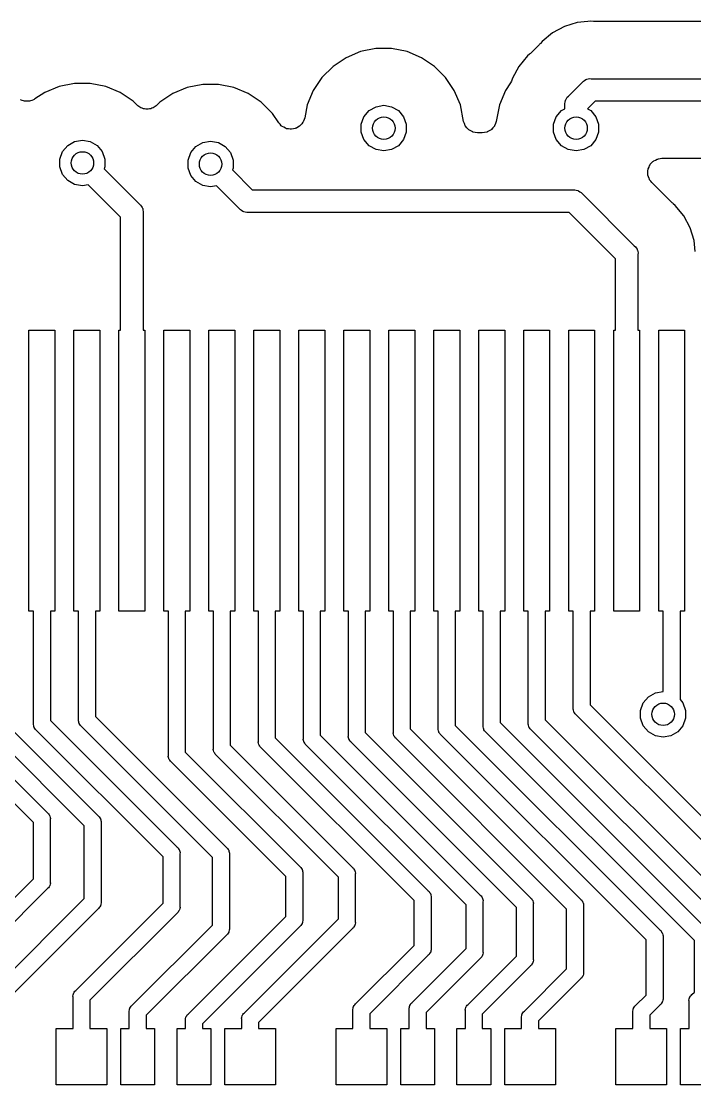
# Model space of a CAD drawing. Extents: x 552.7 to 632.3, y 410.9 to 459.8.
# Drawn here: x 600.8 to 606.79, y 428.09 to 437.55 of the extents above; entities that cross this region are included whole.
import ezdxf

# ---------------------------------------------------------------- set-up
doc = ezdxf.new("R2010")
doc.units = 0
doc.header["$MEASUREMENT"] = 0
doc.layers.add('BLACK', color=7, linetype='CONTINUOUS')

msp = doc.modelspace()

# ---------------------------------------------------------------- linework, layer by layer
at = {"layer": 'BLACK', "linetype": 'CONTINUOUS'}
for p, q in [((605.626, 437.504), (605.521, 437.448)), ((605.741, 437.539), (605.626, 437.504)), ((605.836, 437.549), (605.741, 437.539)), ((605.86, 437.551), (605.836, 437.549)), ((605.836, 437.549), (605.836, 437.549)), ((605.836, 437.549), (605.836, 437.549)), ((605.884, 437.549), (605.86, 437.551)), ((605.89, 437.549), (605.884, 437.549)), ((605.896, 437.548), (605.89, 437.549)), ((608.874, 437.548), (605.896, 437.548)), ((605.521, 437.448), (605.428, 437.372)), ((603.95, 437.308), (603.813, 437.281)), ((604.09, 437.308), (603.95, 437.308)), ((604.227, 437.281), (604.09, 437.308)), ((605.405, 437.344), (605.326, 437.265)), ((605.408, 437.35), (605.405, 437.344)), ((605.413, 437.354), (605.408, 437.35)), ((605.428, 437.372), (605.413, 437.354)), ((603.685, 437.227), (603.569, 437.15)), ((603.813, 437.281), (603.685, 437.227)), ((604.355, 437.227), (604.227, 437.281)), ((604.471, 437.15), (604.355, 437.227)), ((605.298, 437.242), (605.222, 437.149)), ((605.316, 437.257), (605.298, 437.242)), ((605.32, 437.262), (605.316, 437.257)), ((605.326, 437.265), (605.32, 437.262)), ((603.569, 437.15), (603.47, 437.051)), ((604.57, 437.051), (604.471, 437.15)), ((605.222, 437.149), (605.166, 437.044)), ((603.47, 437.051), (603.393, 436.935)), ((604.647, 436.935), (604.57, 437.051)), ((605.147, 437.002), (605.103, 436.935)), ((605.155, 437.019), (605.147, 437.002)), ((605.163, 437.036), (605.155, 437.019)), ((605.166, 437.044), (605.163, 437.036)), ((605.662, 436.884), (605.786, 437.008)), ((605.786, 437.008), (605.795, 437.018)), ((605.795, 437.018), (605.806, 437.024)), ((605.806, 437.024), (605.817, 437.032)), ((605.817, 437.032), (605.821, 437.033)), ((605.821, 437.033), (605.825, 437.035)), ((605.825, 437.035), (605.838, 437.038)), ((605.838, 437.038), (605.851, 437.041)), ((605.851, 437.041), (605.864, 437.04)), ((605.864, 437.04), (608.906, 437.04)), ((601.005, 436.917), (600.918, 436.86)), ((601.133, 436.971), (601.005, 436.917)), ((601.27, 436.998), (601.133, 436.971)), ((601.41, 436.998), (601.27, 436.998)), ((601.547, 436.971), (601.41, 436.998)), ((601.675, 436.917), (601.547, 436.971)), ((601.791, 436.84), (601.675, 436.917)), ((602.145, 436.907), (602.029, 436.83)), ((602.273, 436.961), (602.145, 436.907)), ((602.41, 436.988), (602.273, 436.961)), ((602.55, 436.988), (602.41, 436.988)), ((602.687, 436.961), (602.55, 436.988)), ((602.815, 436.907), (602.687, 436.961)), ((602.931, 436.83), (602.815, 436.907)), ((603.393, 436.935), (603.339, 436.807)), ((604.701, 436.807), (604.647, 436.935)), ((605.103, 436.935), (605.049, 436.807)), ((600.805, 436.847), (600.791, 436.851)), ((600.817, 436.842), (600.805, 436.847)), ((600.826, 436.841), (600.817, 436.842)), ((600.834, 436.839), (600.826, 436.841)), ((600.848, 436.84), (600.834, 436.839)), ((600.861, 436.839), (600.848, 436.84)), ((600.869, 436.841), (600.861, 436.839)), ((600.878, 436.842), (600.869, 436.841)), ((600.89, 436.847), (600.878, 436.842)), ((600.904, 436.851), (600.89, 436.847)), ((600.91, 436.856), (600.904, 436.851)), ((600.918, 436.86), (600.91, 436.856)), ((601.825, 436.806), (601.791, 436.84)), ((602.029, 436.83), (602.005, 436.806)), ((603.03, 436.731), (602.931, 436.83)), ((605.629, 436.819), (605.632, 436.832)), ((605.63, 436.806), (605.629, 436.819)), ((605.632, 436.832), (605.635, 436.845)), ((605.635, 436.845), (605.637, 436.849)), ((605.637, 436.849), (605.638, 436.853)), ((605.638, 436.853), (605.646, 436.864)), ((605.646, 436.864), (605.652, 436.875)), ((605.652, 436.875), (605.662, 436.884)), ((605.901, 436.84), (605.833, 436.772)), ((608.869, 436.84), (605.901, 436.84)), ((601.834, 436.8), (601.825, 436.806)), ((601.842, 436.792), (601.834, 436.8)), ((601.852, 436.787), (601.842, 436.792)), ((601.861, 436.781), (601.852, 436.787)), ((601.872, 436.778), (601.861, 436.781)), ((601.882, 436.773), (601.872, 436.778)), ((601.893, 436.772), (601.882, 436.773)), ((601.904, 436.769), (601.893, 436.772)), ((601.915, 436.77), (601.904, 436.769)), ((601.926, 436.769), (601.915, 436.77)), ((601.937, 436.772), (601.926, 436.769)), ((601.948, 436.773), (601.937, 436.772)), ((601.958, 436.778), (601.948, 436.773)), ((601.969, 436.781), (601.958, 436.778)), ((601.978, 436.787), (601.969, 436.781)), ((601.988, 436.792), (601.978, 436.787)), ((601.996, 436.8), (601.988, 436.792)), ((602.005, 436.806), (601.996, 436.8)), ((603.086, 436.647), (603.03, 436.731)), ((603.339, 436.807), (603.317, 436.693)), ((603.844, 436.702), (603.889, 436.756)), ((603.889, 436.756), (603.951, 436.791)), ((603.951, 436.791), (604.02, 436.803)), ((604.02, 436.803), (604.089, 436.791)), ((604.089, 436.791), (604.151, 436.756)), ((604.151, 436.756), (604.196, 436.702)), ((604.73, 436.66), (604.701, 436.807)), ((605.049, 436.807), (605.02, 436.66)), ((605.554, 436.702), (605.599, 436.756)), ((605.599, 436.756), (605.63, 436.773)), ((605.63, 436.773), (605.63, 436.806)), ((605.833, 436.772), (605.861, 436.756)), ((605.861, 436.756), (605.906, 436.702)), ((603.098, 436.635), (603.086, 436.647)), ((603.108, 436.622), (603.098, 436.635)), ((603.275, 436.623), (603.271, 436.618)), ((603.28, 436.626), (603.275, 436.623)), ((603.29, 436.639), (603.28, 436.626)), ((603.301, 436.652), (603.29, 436.639)), ((603.303, 436.657), (603.301, 436.652)), ((603.306, 436.661), (603.303, 436.657)), ((603.311, 436.677), (603.306, 436.661)), ((603.317, 436.693), (603.311, 436.677)), ((603.82, 436.635), (603.844, 436.702)), ((603.82, 436.565), (603.82, 436.635)), ((604.196, 436.702), (604.22, 436.635)), ((604.22, 436.635), (604.22, 436.565)), ((604.737, 436.641), (604.73, 436.66)), ((604.744, 436.621), (604.737, 436.641)), ((605.013, 436.641), (605.006, 436.621)), ((605.02, 436.66), (605.013, 436.641)), ((605.53, 436.635), (605.554, 436.702)), ((605.53, 436.565), (605.53, 436.635)), ((605.906, 436.702), (605.93, 436.635)), ((605.93, 436.635), (605.93, 436.565)), ((603.113, 436.619), (603.108, 436.622)), ((603.117, 436.615), (603.113, 436.619)), ((603.132, 436.608), (603.117, 436.615)), ((603.146, 436.599), (603.132, 436.608)), ((603.151, 436.598), (603.146, 436.599)), ((603.156, 436.595), (603.151, 436.598)), ((603.173, 436.594), (603.156, 436.595)), ((603.189, 436.59), (603.173, 436.594)), ((603.195, 436.591), (603.189, 436.59)), ((603.2, 436.591), (603.195, 436.591)), ((603.216, 436.595), (603.2, 436.591)), ((603.233, 436.597), (603.216, 436.595)), ((603.238, 436.6), (603.233, 436.597)), ((603.243, 436.601), (603.238, 436.6)), ((603.257, 436.61), (603.243, 436.601)), ((603.271, 436.618), (603.257, 436.61)), ((603.844, 436.498), (603.82, 436.565)), ((604.22, 436.565), (604.196, 436.498)), ((604.745, 436.62), (604.744, 436.621)), ((604.746, 436.619), (604.745, 436.62)), ((604.76, 436.604), (604.746, 436.619)), ((604.773, 436.588), (604.76, 436.604)), ((604.774, 436.587), (604.773, 436.588)), ((604.775, 436.586), (604.774, 436.587)), ((604.793, 436.576), (604.775, 436.586)), ((604.811, 436.566), (604.793, 436.576)), ((604.812, 436.565), (604.811, 436.566)), ((604.814, 436.565), (604.812, 436.565)), ((604.834, 436.562), (604.814, 436.565)), ((604.854, 436.558), (604.834, 436.562)), ((604.896, 436.558), (604.854, 436.558)), ((604.916, 436.562), (604.896, 436.558)), ((604.936, 436.565), (604.916, 436.562)), ((604.938, 436.565), (604.936, 436.565)), ((604.939, 436.566), (604.938, 436.565)), ((604.957, 436.576), (604.939, 436.566)), ((604.975, 436.586), (604.957, 436.576)), ((604.976, 436.587), (604.975, 436.586)), ((604.977, 436.588), (604.976, 436.587)), ((604.99, 436.604), (604.977, 436.588)), ((605.004, 436.619), (604.99, 436.604)), ((605.005, 436.62), (605.004, 436.619)), ((605.006, 436.621), (605.005, 436.62)), ((605.554, 436.498), (605.53, 436.565)), ((605.93, 436.565), (605.906, 436.498)), ((601.164, 436.392), (601.209, 436.446)), ((601.209, 436.446), (601.271, 436.481)), ((601.271, 436.481), (601.34, 436.493)), ((601.34, 436.493), (601.409, 436.481)), ((601.409, 436.481), (601.471, 436.446)), ((601.471, 436.446), (601.516, 436.392)), ((602.304, 436.382), (602.349, 436.436)), ((602.349, 436.436), (602.411, 436.471)), ((602.411, 436.471), (602.48, 436.483)), ((602.48, 436.483), (602.549, 436.471)), ((602.549, 436.471), (602.611, 436.436)), ((602.611, 436.436), (602.656, 436.382)), ((603.889, 436.444), (603.844, 436.498)), ((603.951, 436.409), (603.889, 436.444)), ((604.151, 436.444), (604.089, 436.409)), ((604.196, 436.498), (604.151, 436.444)), ((605.599, 436.444), (605.554, 436.498)), ((605.661, 436.409), (605.599, 436.444)), ((605.861, 436.444), (605.799, 436.409)), ((605.906, 436.498), (605.861, 436.444)), ((601.14, 436.325), (601.164, 436.392)), ((601.516, 436.392), (601.54, 436.325)), ((602.28, 436.315), (602.304, 436.382)), ((602.656, 436.382), (602.68, 436.315)), ((604.02, 436.397), (603.951, 436.409)), ((604.089, 436.409), (604.02, 436.397)), ((605.73, 436.397), (605.661, 436.409)), ((605.799, 436.409), (605.73, 436.397)), ((601.14, 436.255), (601.14, 436.325)), ((601.164, 436.188), (601.14, 436.255)), ((601.54, 436.255), (601.534, 436.238)), ((601.54, 436.325), (601.54, 436.255)), ((602.28, 436.245), (602.28, 436.315)), ((602.304, 436.178), (602.28, 436.245)), ((602.68, 436.245), (602.674, 436.228)), ((602.68, 436.315), (602.68, 436.245)), ((606.372, 436.238), (606.379, 436.253)), ((606.379, 436.253), (606.384, 436.268)), ((606.384, 436.268), (606.388, 436.273)), ((606.388, 436.273), (606.39, 436.278)), ((606.39, 436.278), (606.402, 436.29)), ((606.402, 436.29), (606.413, 436.302)), ((606.413, 436.302), (606.418, 436.305)), ((606.418, 436.305), (606.422, 436.309)), ((606.422, 436.309), (606.437, 436.316)), ((606.437, 436.316), (606.451, 436.324)), ((606.451, 436.324), (606.457, 436.325)), ((606.457, 436.325), (606.462, 436.328)), ((606.462, 436.328), (606.478, 436.329)), ((606.478, 436.329), (606.494, 436.332)), ((606.494, 436.332), (607.805, 436.332)), ((601.209, 436.134), (601.164, 436.188)), ((601.534, 436.238), (601.848, 435.924)), ((602.349, 436.124), (602.304, 436.178)), ((602.674, 436.228), (602.851, 436.05)), ((606.368, 436.194), (606.369, 436.21)), ((606.369, 436.189), (606.368, 436.194)), ((606.369, 436.227), (606.371, 436.232)), ((606.369, 436.21), (606.369, 436.227)), ((606.369, 436.183), (606.369, 436.189)), ((606.375, 436.167), (606.369, 436.183)), ((606.371, 436.232), (606.372, 436.238)), ((606.379, 436.151), (606.375, 436.167)), ((606.383, 436.147), (606.379, 436.151)), ((601.271, 436.099), (601.209, 436.134)), ((601.34, 436.087), (601.271, 436.099)), ((601.392, 436.096), (601.34, 436.087)), ((601.68, 435.808), (601.392, 436.096)), ((602.411, 436.089), (602.349, 436.124)), ((602.48, 436.077), (602.411, 436.089)), ((602.532, 436.086), (602.48, 436.077)), ((602.736, 435.882), (602.532, 436.086)), ((606.384, 436.141), (606.383, 436.147)), ((606.395, 436.129), (606.384, 436.141)), ((606.405, 436.115), (606.395, 436.129)), ((606.585, 435.935), (606.405, 436.115)), ((602.851, 436.05), (605.706, 436.05)), ((605.706, 436.05), (605.719, 436.051)), ((605.719, 436.051), (605.732, 436.048)), ((605.732, 436.048), (605.745, 436.045)), ((605.745, 436.045), (605.749, 436.043)), ((605.749, 436.043), (605.753, 436.042)), ((605.753, 436.042), (605.764, 436.034)), ((605.764, 436.034), (605.775, 436.028)), ((605.775, 436.028), (605.784, 436.018)), ((605.784, 436.018), (606.248, 435.554)), ((601.848, 435.924), (601.858, 435.915)), ((601.858, 435.915), (601.865, 435.904)), ((601.865, 435.904), (601.872, 435.893)), ((601.872, 435.893), (601.873, 435.888)), ((601.873, 435.888), (601.876, 435.885)), ((601.876, 435.885), (601.878, 435.871)), ((601.878, 435.871), (601.881, 435.859)), ((602.745, 435.872), (602.736, 435.882)), ((602.756, 435.866), (602.745, 435.872)), ((602.767, 435.858), (602.756, 435.866)), ((606.59, 435.932), (606.585, 435.935)), ((606.594, 435.927), (606.59, 435.932)), ((606.612, 435.912), (606.594, 435.927)), ((606.688, 435.819), (606.612, 435.912)), ((601.68, 434.801), (601.68, 435.808)), ((601.881, 435.859), (601.88, 435.845)), ((601.88, 435.845), (601.88, 434.801)), ((602.771, 435.857), (602.767, 435.858)), ((602.775, 435.855), (602.771, 435.857)), ((602.788, 435.852), (602.775, 435.855)), ((602.801, 435.849), (602.788, 435.852)), ((602.814, 435.85), (602.801, 435.849)), ((605.669, 435.85), (602.814, 435.85)), ((606.08, 435.438), (605.669, 435.85)), ((606.745, 435.714), (606.688, 435.819)), ((606.779, 435.599), (606.745, 435.714)), ((606.789, 435.503), (606.779, 435.599)), ((606.248, 435.554), (606.258, 435.545)), ((606.258, 435.545), (606.265, 435.534)), ((606.265, 435.534), (606.272, 435.523)), ((606.272, 435.523), (606.273, 435.518)), ((606.273, 435.518), (606.276, 435.515)), ((606.276, 435.515), (606.278, 435.501)), ((606.278, 435.501), (606.281, 435.489)), ((606.281, 435.489), (606.28, 435.475)), ((606.08, 434.801), (606.08, 435.438)), ((606.28, 435.475), (606.28, 434.801)), ((600.865, 432.301), (600.865, 434.801)), ((600.865, 434.801), (601.095, 434.801)), ((601.095, 434.801), (601.095, 432.301)), ((601.265, 432.301), (601.265, 434.801)), ((601.265, 434.801), (601.495, 434.801)), ((601.495, 434.801), (601.495, 432.301)), ((601.665, 432.301), (601.665, 434.801)), ((601.665, 434.801), (601.68, 434.801)), ((601.88, 434.801), (601.895, 434.801)), ((601.895, 434.801), (601.895, 432.301)), ((602.065, 432.301), (602.065, 434.801)), ((602.065, 434.801), (602.295, 434.801)), ((602.295, 434.801), (602.295, 432.301)), ((602.465, 432.301), (602.465, 434.801)), ((602.465, 434.801), (602.695, 434.801)), ((602.695, 434.801), (602.695, 432.301)), ((602.865, 432.301), (602.865, 434.801)), ((602.865, 434.801), (603.095, 434.801)), ((603.095, 434.801), (603.095, 432.301)), ((603.265, 432.301), (603.265, 434.801)), ((603.265, 434.801), (603.495, 434.801)), ((603.495, 434.801), (603.495, 432.301)), ((603.665, 432.301), (603.665, 434.801)), ((603.665, 434.801), (603.895, 434.801)), ((603.895, 434.801), (603.895, 432.301)), ((604.065, 432.301), (604.065, 434.801)), ((604.065, 434.801), (604.295, 434.801)), ((604.295, 434.801), (604.295, 432.301)), ((604.465, 432.301), (604.465, 434.801)), ((604.465, 434.801), (604.695, 434.801)), ((604.695, 434.801), (604.695, 432.301)), ((604.865, 432.301), (604.865, 434.801)), ((604.865, 434.801), (605.095, 434.801)), ((605.095, 434.801), (605.095, 432.301)), ((605.265, 432.301), (605.265, 434.801)), ((605.265, 434.801), (605.495, 434.801)), ((605.495, 434.801), (605.495, 432.301)), ((605.665, 432.301), (605.665, 434.801)), ((605.665, 434.801), (605.895, 434.801)), ((605.895, 434.801), (605.895, 432.301)), ((606.065, 432.301), (606.065, 434.801)), ((606.065, 434.801), (606.08, 434.801)), ((606.28, 434.801), (606.295, 434.801)), ((606.295, 434.801), (606.295, 432.301)), ((606.465, 432.301), (606.465, 434.801)), ((606.465, 434.801), (606.695, 434.801)), ((606.695, 434.801), (606.695, 432.301)), ((600.905, 432.301), (600.865, 432.301)), ((600.905, 431.302), (600.905, 432.301)), ((601.095, 432.301), (601.055, 432.301)), ((601.055, 432.301), (601.055, 431.33)), ((601.305, 432.301), (601.265, 432.301)), ((601.305, 431.336), (601.305, 432.301)), ((601.495, 432.301), (601.455, 432.301)), ((601.455, 432.301), (601.455, 431.364)), ((601.895, 432.301), (601.665, 432.301)), ((602.105, 432.301), (602.065, 432.301)), ((602.105, 431.019), (602.105, 432.301)), ((602.295, 432.301), (602.255, 432.301)), ((602.255, 432.301), (602.255, 431.047)), ((602.505, 432.301), (602.465, 432.301)), ((602.505, 431.081), (602.505, 432.301)), ((602.695, 432.301), (602.655, 432.301)), ((602.655, 432.301), (602.655, 431.109)), ((602.905, 432.301), (602.865, 432.301)), ((602.905, 431.146), (602.905, 432.301)), ((603.095, 432.301), (603.055, 432.301)), ((603.055, 432.301), (603.055, 431.174)), ((603.305, 432.301), (603.265, 432.301)), ((603.305, 431.17), (603.305, 432.301)), ((603.495, 432.301), (603.455, 432.301)), ((603.455, 432.301), (603.455, 431.198)), ((603.705, 432.301), (603.665, 432.301)), ((603.705, 431.194), (603.705, 432.301)), ((603.895, 432.301), (603.855, 432.301)), ((603.855, 432.301), (603.855, 431.222)), ((604.105, 432.301), (604.065, 432.301)), ((604.105, 431.226), (604.105, 432.301)), ((604.295, 432.301), (604.255, 432.301)), ((604.255, 432.301), (604.255, 431.254)), ((604.505, 432.301), (604.465, 432.301)), ((604.505, 431.258), (604.505, 432.301)), ((604.695, 432.301), (604.655, 432.301)), ((604.655, 432.301), (604.655, 431.286)), ((604.905, 432.301), (604.865, 432.301)), ((604.905, 431.282), (604.905, 432.301)), ((605.095, 432.301), (605.055, 432.301)), ((605.055, 432.301), (605.055, 431.31)), ((605.305, 432.301), (605.265, 432.301)), ((605.305, 431.306), (605.305, 432.301)), ((605.495, 432.301), (605.455, 432.301)), ((605.455, 432.301), (605.455, 431.334)), ((605.705, 432.301), (605.665, 432.301)), ((605.705, 431.44), (605.705, 432.301)), ((605.895, 432.301), (605.855, 432.301)), ((605.855, 432.301), (605.855, 431.467)), ((606.295, 432.301), (606.065, 432.301)), ((606.505, 432.301), (606.465, 432.301)), ((606.505, 432.187), (606.505, 432.301)), ((606.695, 432.301), (606.655, 432.301)), ((606.655, 432.301), (606.655, 431.515)), ((606.505, 431.587), (606.505, 432.187)), ((606.505, 432.187), (606.505, 432.187)), ((606.328, 431.486), (606.374, 431.54)), ((606.374, 431.54), (606.435, 431.575)), ((606.435, 431.575), (606.504, 431.587)), ((606.504, 431.587), (606.505, 431.587)), ((606.655, 431.515), (606.68, 431.486)), ((605.704, 431.43), (605.705, 431.44)), ((605.707, 431.42), (605.704, 431.43)), ((605.709, 431.41), (605.707, 431.42)), ((605.855, 431.467), (607.861, 429.462)), ((606.304, 431.419), (606.328, 431.486)), ((606.304, 431.349), (606.304, 431.419)), ((606.68, 431.486), (606.704, 431.419)), ((606.704, 431.419), (606.704, 431.349)), ((601.055, 431.33), (602.183, 430.202)), ((601.304, 431.326), (601.305, 431.336)), ((601.307, 431.317), (601.304, 431.326)), ((601.455, 431.364), (602.623, 430.197)), ((605.455, 431.334), (607.361, 429.429)), ((605.71, 431.407), (605.709, 431.41)), ((605.711, 431.404), (605.71, 431.407)), ((605.717, 431.396), (605.711, 431.404)), ((605.722, 431.387), (605.717, 431.396)), ((605.729, 431.381), (605.722, 431.387)), ((607.735, 429.376), (605.729, 431.381)), ((606.328, 431.283), (606.304, 431.349)), ((606.704, 431.349), (606.68, 431.283)), ((600.255, 431.281), (601.03, 430.506)), ((600.655, 431.305), (601.482, 430.479)), ((600.904, 431.292), (600.905, 431.302)), ((600.907, 431.282), (600.904, 431.292)), ((600.909, 431.273), (600.907, 431.282)), ((600.91, 431.27), (600.909, 431.273)), ((600.911, 431.266), (600.91, 431.27)), ((600.917, 431.258), (600.911, 431.266)), ((600.922, 431.25), (600.917, 431.258)), ((600.929, 431.243), (600.922, 431.25)), ((602.057, 430.115), (600.929, 431.243)), ((601.309, 431.307), (601.307, 431.317)), ((601.31, 431.304), (601.309, 431.307)), ((601.311, 431.301), (601.31, 431.304)), ((601.317, 431.293), (601.311, 431.301)), ((601.322, 431.284), (601.317, 431.293)), ((601.329, 431.278), (601.322, 431.284)), ((602.497, 430.11), (601.329, 431.278)), ((604.255, 431.254), (605.772, 429.737)), ((604.504, 431.248), (604.505, 431.258)), ((604.507, 431.238), (604.504, 431.248)), ((604.509, 431.228), (604.507, 431.238)), ((604.655, 431.286), (606.478, 429.462)), ((604.904, 431.272), (604.905, 431.282)), ((604.907, 431.262), (604.904, 431.272)), ((604.909, 431.253), (604.907, 431.262)), ((604.91, 431.25), (604.909, 431.253)), ((604.911, 431.247), (604.91, 431.25)), ((604.917, 431.238), (604.911, 431.247)), ((604.922, 431.23), (604.917, 431.238)), ((604.929, 431.223), (604.922, 431.23)), ((605.055, 431.31), (606.908, 429.457)), ((605.304, 431.296), (605.305, 431.306)), ((605.307, 431.287), (605.304, 431.296)), ((605.309, 431.277), (605.307, 431.287)), ((605.31, 431.274), (605.309, 431.277)), ((605.311, 431.271), (605.31, 431.274)), ((605.317, 431.263), (605.311, 431.271)), ((605.322, 431.254), (605.317, 431.263)), ((605.329, 431.248), (605.322, 431.254)), ((607.235, 429.342), (605.329, 431.248)), ((606.374, 431.229), (606.328, 431.283)), ((606.435, 431.193), (606.374, 431.229)), ((606.635, 431.229), (606.574, 431.193)), ((606.68, 431.283), (606.635, 431.229)), ((600.904, 430.42), (600.129, 431.195)), ((601.356, 430.392), (600.529, 431.219)), ((602.904, 431.136), (602.905, 431.146)), ((602.907, 431.126), (602.904, 431.136)), ((603.055, 431.174), (604.416, 429.813)), ((603.304, 431.16), (603.305, 431.17)), ((603.307, 431.151), (603.304, 431.16)), ((603.309, 431.141), (603.307, 431.151)), ((603.31, 431.138), (603.309, 431.141)), ((603.311, 431.135), (603.31, 431.138)), ((603.317, 431.126), (603.311, 431.135)), ((603.455, 431.198), (604.878, 429.775)), ((603.704, 431.184), (603.705, 431.194)), ((603.707, 431.175), (603.704, 431.184)), ((603.709, 431.165), (603.707, 431.175)), ((603.71, 431.162), (603.709, 431.165)), ((603.711, 431.159), (603.71, 431.162)), ((603.717, 431.151), (603.711, 431.159)), ((603.722, 431.142), (603.717, 431.151)), ((603.729, 431.136), (603.722, 431.142)), ((605.199, 429.666), (603.729, 431.136)), ((603.855, 431.222), (605.325, 429.752)), ((604.104, 431.216), (604.105, 431.226)), ((604.107, 431.207), (604.104, 431.216)), ((604.109, 431.197), (604.107, 431.207)), ((604.11, 431.194), (604.109, 431.197)), ((604.111, 431.191), (604.11, 431.194)), ((604.117, 431.183), (604.111, 431.191)), ((604.122, 431.174), (604.117, 431.183)), ((604.129, 431.168), (604.122, 431.174)), ((605.646, 429.651), (604.129, 431.168)), ((604.51, 431.226), (604.509, 431.228)), ((604.511, 431.222), (604.51, 431.226)), ((604.517, 431.214), (604.511, 431.222)), ((604.522, 431.206), (604.517, 431.214)), ((604.529, 431.199), (604.522, 431.206)), ((606.353, 429.376), (604.529, 431.199)), ((606.782, 429.371), (604.929, 431.223)), ((606.504, 431.181), (606.435, 431.193)), ((606.574, 431.193), (606.504, 431.181)), ((602.255, 431.047), (603.275, 430.027)), ((602.504, 431.071), (602.505, 431.081)), ((602.507, 431.061), (602.504, 431.071)), ((602.509, 431.051), (602.507, 431.061)), ((602.51, 431.049), (602.509, 431.051)), ((602.511, 431.045), (602.51, 431.049)), ((602.517, 431.037), (602.511, 431.045)), ((602.655, 431.109), (603.743, 430.021)), ((602.909, 431.116), (602.907, 431.126)), ((602.91, 431.114), (602.909, 431.116)), ((602.911, 431.11), (602.91, 431.114)), ((602.917, 431.102), (602.911, 431.11)), ((602.922, 431.094), (602.917, 431.102)), ((602.929, 431.087), (602.922, 431.094)), ((604.29, 429.727), (602.929, 431.087)), ((603.322, 431.118), (603.317, 431.126)), ((603.329, 431.111), (603.322, 431.118)), ((604.752, 429.689), (603.329, 431.111)), ((602.104, 431.009), (602.105, 431.019)), ((602.107, 430.999), (602.104, 431.009)), ((602.109, 430.99), (602.107, 430.999)), ((602.11, 430.987), (602.109, 430.99)), ((602.111, 430.983), (602.11, 430.987)), ((602.117, 430.975), (602.111, 430.983)), ((602.122, 430.967), (602.117, 430.975)), ((602.129, 430.96), (602.122, 430.967)), ((603.15, 429.94), (602.129, 430.96)), ((602.522, 431.029), (602.517, 431.037)), ((602.529, 431.022), (602.522, 431.029)), ((603.617, 429.935), (602.529, 431.022)), ((601.03, 430.506), (601.038, 430.5)), ((601.038, 430.5), (601.043, 430.491)), ((601.043, 430.491), (601.048, 430.483)), ((601.048, 430.483), (601.049, 430.48)), ((601.049, 430.48), (601.051, 430.477)), ((601.051, 430.477), (601.053, 430.467)), ((601.482, 430.479), (601.49, 430.472)), ((601.49, 430.472), (601.495, 430.464)), ((600.904, 429.919), (600.904, 430.42)), ((601.053, 430.467), (601.055, 430.458)), ((601.055, 430.458), (601.054, 430.448)), ((601.054, 430.448), (601.054, 429.891)), ((601.356, 429.744), (601.356, 430.392)), ((601.495, 430.464), (601.5, 430.455)), ((601.5, 430.455), (601.501, 430.452)), ((601.501, 430.452), (601.503, 430.449)), ((601.503, 430.449), (601.505, 430.439)), ((601.505, 430.439), (601.507, 430.43)), ((601.507, 430.43), (601.506, 430.42)), ((601.506, 430.42), (601.506, 429.716)), ((602.183, 430.202), (602.191, 430.195)), ((602.191, 430.195), (602.196, 430.187)), ((602.623, 430.197), (602.63, 430.19)), ((602.63, 430.19), (602.635, 430.182)), ((602.057, 429.703), (602.057, 430.115)), ((602.196, 430.187), (602.201, 430.179)), ((602.201, 430.179), (602.202, 430.175)), ((602.202, 430.175), (602.204, 430.173)), ((602.204, 430.173), (602.206, 430.163)), ((602.206, 430.163), (602.208, 430.153)), ((602.208, 430.153), (602.207, 430.143)), ((602.207, 430.143), (602.207, 429.675)), ((602.497, 429.509), (602.497, 430.11)), ((602.635, 430.182), (602.641, 430.174)), ((602.641, 430.174), (602.642, 430.17)), ((602.642, 430.17), (602.643, 430.167)), ((602.643, 430.167), (602.645, 430.158)), ((602.645, 430.158), (602.648, 430.148)), ((602.648, 430.148), (602.647, 430.138)), ((602.647, 430.138), (602.647, 429.481)), ((603.275, 430.027), (603.283, 430.02)), ((603.283, 430.02), (603.288, 430.012)), ((603.288, 430.012), (603.294, 430.003)), ((603.294, 430.003), (603.294, 430)), ((603.294, 430), (603.296, 429.997)), ((603.743, 430.021), (603.75, 430.015)), ((603.75, 430.015), (603.755, 430.006)), ((603.755, 430.006), (603.761, 429.998)), ((599.778, 428.793), (600.904, 429.919)), ((603.15, 429.586), (603.15, 429.94)), ((603.296, 429.997), (603.298, 429.987)), ((603.298, 429.987), (603.3, 429.978)), ((603.3, 429.978), (603.3, 429.968)), ((603.3, 429.968), (603.3, 429.558)), ((603.617, 429.565), (603.617, 429.935)), ((603.761, 429.998), (603.762, 429.995)), ((603.762, 429.995), (603.764, 429.992)), ((603.764, 429.992), (603.765, 429.982)), ((603.765, 429.982), (603.768, 429.972)), ((603.768, 429.972), (603.767, 429.962)), ((603.767, 429.962), (603.767, 429.538)), ((601.03, 429.833), (599.904, 428.707)), ((601.038, 429.839), (601.03, 429.833)), ((601.043, 429.848), (601.038, 429.839)), ((601.048, 429.856), (601.043, 429.848)), ((601.049, 429.859), (601.048, 429.856)), ((601.051, 429.862), (601.049, 429.859)), ((601.053, 429.872), (601.051, 429.862)), ((601.055, 429.881), (601.053, 429.872)), ((601.054, 429.891), (601.055, 429.881)), ((604.416, 429.813), (604.423, 429.807)), ((600.278, 428.665), (601.356, 429.744)), ((601.506, 429.716), (601.507, 429.706)), ((604.29, 429.327), (604.29, 429.727)), ((604.423, 429.807), (604.428, 429.798)), ((604.428, 429.798), (604.434, 429.79)), ((604.434, 429.79), (604.435, 429.787)), ((604.435, 429.787), (604.437, 429.784)), ((604.437, 429.784), (604.438, 429.774)), ((604.438, 429.774), (604.441, 429.764)), ((604.441, 429.764), (604.44, 429.754)), ((604.44, 429.754), (604.44, 429.299)), ((604.878, 429.775), (604.886, 429.769)), ((604.886, 429.769), (604.891, 429.76)), ((604.891, 429.76), (604.896, 429.752)), ((604.896, 429.752), (604.897, 429.749)), ((604.897, 429.749), (604.899, 429.746)), ((604.899, 429.746), (604.901, 429.736)), ((604.901, 429.736), (604.903, 429.726)), ((604.903, 429.726), (604.902, 429.716)), ((604.902, 429.716), (604.902, 429.271)), ((605.325, 429.752), (605.333, 429.746)), ((605.333, 429.746), (605.338, 429.737)), ((605.338, 429.737), (605.343, 429.729)), ((605.343, 429.729), (605.344, 429.726)), ((605.344, 429.726), (605.346, 429.723)), ((605.346, 429.723), (605.348, 429.713)), ((605.772, 429.737), (605.78, 429.731)), ((605.78, 429.731), (605.785, 429.722)), ((605.785, 429.722), (605.79, 429.714)), ((601.482, 429.657), (600.413, 428.588)), ((601.281, 428.926), (602.057, 429.703)), ((601.49, 429.664), (601.482, 429.657)), ((601.495, 429.672), (601.49, 429.664)), ((601.5, 429.68), (601.495, 429.672)), ((601.501, 429.684), (601.5, 429.68)), ((601.503, 429.686), (601.501, 429.684)), ((601.505, 429.696), (601.503, 429.686)), ((601.507, 429.706), (601.505, 429.696)), ((602.191, 429.623), (602.183, 429.616)), ((602.196, 429.631), (602.191, 429.623)), ((602.201, 429.639), (602.196, 429.631)), ((602.202, 429.643), (602.201, 429.639)), ((602.204, 429.645), (602.202, 429.643)), ((602.206, 429.655), (602.204, 429.645)), ((602.208, 429.665), (602.206, 429.655)), ((602.207, 429.675), (602.208, 429.665)), ((604.752, 429.299), (604.752, 429.689)), ((605.199, 429.233), (605.199, 429.666)), ((605.348, 429.713), (605.35, 429.704)), ((605.35, 429.704), (605.349, 429.694)), ((605.349, 429.694), (605.349, 429.205)), ((605.646, 429.118), (605.646, 429.651)), ((605.79, 429.714), (605.791, 429.711)), ((605.791, 429.711), (605.793, 429.708)), ((605.793, 429.708), (605.795, 429.698)), ((605.795, 429.698), (605.797, 429.688)), ((605.797, 429.688), (605.796, 429.678)), ((605.796, 429.678), (605.796, 429.091)), ((602.183, 429.616), (601.407, 428.84)), ((602.281, 428.717), (603.15, 429.586)), ((602.781, 428.729), (603.617, 429.565)), ((603.296, 429.529), (603.294, 429.526)), ((603.294, 429.526), (603.294, 429.522)), ((603.298, 429.538), (603.296, 429.529)), ((603.3, 429.548), (603.298, 429.538)), ((603.3, 429.558), (603.3, 429.548)), ((603.768, 429.528), (603.765, 429.518)), ((603.767, 429.538), (603.768, 429.528)), ((601.781, 428.793), (602.497, 429.509)), ((603.275, 429.499), (602.407, 428.631)), ((602.635, 429.437), (602.63, 429.429)), ((602.641, 429.446), (602.635, 429.437)), ((602.642, 429.449), (602.641, 429.446)), ((602.643, 429.452), (602.642, 429.449)), ((602.645, 429.462), (602.643, 429.452)), ((602.648, 429.471), (602.645, 429.462)), ((602.647, 429.481), (602.648, 429.471)), ((603.743, 429.479), (602.907, 428.643)), ((603.283, 429.506), (603.275, 429.499)), ((603.288, 429.514), (603.283, 429.506)), ((603.294, 429.522), (603.288, 429.514)), ((603.75, 429.485), (603.743, 429.479)), ((603.755, 429.494), (603.75, 429.485)), ((603.761, 429.502), (603.755, 429.494)), ((603.762, 429.505), (603.761, 429.502)), ((603.764, 429.508), (603.762, 429.505)), ((603.765, 429.518), (603.764, 429.508)), ((606.478, 429.462), (606.486, 429.456)), ((606.486, 429.456), (606.491, 429.447)), ((606.491, 429.447), (606.497, 429.439)), ((606.497, 429.439), (606.497, 429.436)), ((606.497, 429.436), (606.499, 429.433)), ((606.499, 429.433), (606.501, 429.423)), ((602.623, 429.422), (601.907, 428.707)), ((602.63, 429.429), (602.623, 429.422)), ((606.353, 428.886), (606.353, 429.376)), ((606.501, 429.423), (606.503, 429.414)), ((606.503, 429.414), (606.503, 429.404)), ((606.503, 429.404), (606.503, 428.858)), ((606.782, 428.912), (606.782, 429.371)), ((603.77, 428.807), (604.29, 429.327)), ((604.27, 428.816), (604.752, 429.299)), ((604.423, 429.247), (604.416, 429.24)), ((604.428, 429.255), (604.423, 429.247)), ((604.434, 429.263), (604.428, 429.255)), ((604.435, 429.267), (604.434, 429.263)), ((604.437, 429.27), (604.435, 429.267)), ((604.438, 429.279), (604.437, 429.27)), ((604.441, 429.289), (604.438, 429.279)), ((604.44, 429.299), (604.441, 429.289)), ((604.899, 429.242), (604.897, 429.239)), ((604.901, 429.251), (604.899, 429.242)), ((604.903, 429.261), (604.901, 429.251)), ((604.902, 429.271), (604.903, 429.261)), ((604.416, 429.24), (603.896, 428.72)), ((604.878, 429.212), (604.396, 428.73)), ((604.77, 428.803), (605.199, 429.233)), ((604.886, 429.219), (604.878, 429.212)), ((604.891, 429.227), (604.886, 429.219)), ((604.896, 429.235), (604.891, 429.227)), ((604.897, 429.239), (604.896, 429.235)), ((605.333, 429.153), (605.325, 429.146)), ((605.338, 429.161), (605.333, 429.153)), ((605.343, 429.169), (605.338, 429.161)), ((605.344, 429.173), (605.343, 429.169)), ((605.346, 429.176), (605.344, 429.173)), ((605.348, 429.185), (605.346, 429.176)), ((605.35, 429.195), (605.348, 429.185)), ((605.349, 429.205), (605.35, 429.195)), ((605.325, 429.146), (604.896, 428.717)), ((605.27, 428.742), (605.646, 429.118)), ((605.79, 429.055), (605.785, 429.047)), ((605.791, 429.058), (605.79, 429.055)), ((605.793, 429.061), (605.791, 429.058)), ((605.795, 429.071), (605.793, 429.061)), ((605.797, 429.081), (605.795, 429.071)), ((605.796, 429.091), (605.797, 429.081)), ((605.772, 429.032), (605.396, 428.656)), ((605.78, 429.038), (605.772, 429.032)), ((605.785, 429.047), (605.78, 429.038)), ((601.256, 428.877), (601.258, 428.887)), ((601.257, 428.867), (601.256, 428.877)), ((601.257, 428.588), (601.257, 428.867)), ((601.258, 428.887), (601.26, 428.897)), ((601.26, 428.897), (601.262, 428.9)), ((601.262, 428.9), (601.263, 428.903)), ((601.263, 428.903), (601.268, 428.911)), ((601.268, 428.911), (601.273, 428.92)), ((601.273, 428.92), (601.281, 428.926)), ((606.259, 428.793), (606.353, 428.886)), ((606.74, 428.863), (606.741, 428.867)), ((606.741, 428.867), (606.747, 428.875)), ((606.747, 428.875), (606.752, 428.883)), ((606.752, 428.883), (606.759, 428.89)), ((606.759, 428.89), (606.782, 428.912)), ((601.407, 428.84), (601.407, 428.588)), ((601.762, 428.767), (601.763, 428.77)), ((601.763, 428.77), (601.768, 428.778)), ((601.768, 428.778), (601.773, 428.787)), ((601.773, 428.787), (601.781, 428.793)), ((603.748, 428.768), (603.749, 428.777)), ((603.749, 428.777), (603.751, 428.78)), ((603.751, 428.78), (603.752, 428.783)), ((603.752, 428.783), (603.757, 428.792)), ((603.757, 428.792), (603.762, 428.8)), ((603.762, 428.8), (603.77, 428.807)), ((604.245, 428.768), (604.248, 428.777)), ((604.248, 428.777), (604.249, 428.787)), ((604.249, 428.787), (604.251, 428.79)), ((604.251, 428.79), (604.252, 428.793)), ((604.252, 428.793), (604.257, 428.801)), ((604.257, 428.801), (604.262, 428.81)), ((604.262, 428.81), (604.27, 428.816)), ((604.748, 428.764), (604.749, 428.774)), ((604.749, 428.774), (604.751, 428.777)), ((604.751, 428.777), (604.752, 428.78)), ((604.752, 428.78), (604.757, 428.788)), ((604.757, 428.788), (604.762, 428.797)), ((604.762, 428.797), (604.77, 428.803)), ((606.24, 428.767), (606.241, 428.77)), ((606.241, 428.77), (606.247, 428.778)), ((606.247, 428.778), (606.252, 428.787)), ((606.252, 428.787), (606.259, 428.793)), ((606.478, 428.8), (606.385, 428.707)), ((606.486, 428.806), (606.478, 428.8)), ((606.491, 428.815), (606.486, 428.806)), ((606.497, 428.823), (606.491, 428.815)), ((606.499, 428.829), (606.497, 428.826)), ((606.497, 428.826), (606.497, 428.823)), ((606.501, 428.839), (606.499, 428.829)), ((606.503, 428.849), (606.501, 428.839)), ((606.503, 428.858), (606.503, 428.849)), ((606.734, 428.841), (606.737, 428.851)), ((606.735, 428.831), (606.734, 428.841)), ((606.735, 428.588), (606.735, 428.831)), ((606.737, 428.851), (606.738, 428.86)), ((606.738, 428.86), (606.74, 428.863)), ((601.756, 428.744), (601.758, 428.754)), ((601.757, 428.734), (601.756, 428.744)), ((601.757, 428.588), (601.757, 428.734)), ((601.758, 428.754), (601.76, 428.764)), ((601.76, 428.764), (601.762, 428.767)), ((601.907, 428.707), (601.907, 428.588)), ((602.256, 428.668), (602.258, 428.678)), ((602.258, 428.678), (602.26, 428.688)), ((602.26, 428.688), (602.262, 428.691)), ((602.262, 428.691), (602.263, 428.694)), ((602.263, 428.694), (602.268, 428.702)), ((602.268, 428.702), (602.273, 428.711)), ((602.273, 428.711), (602.281, 428.717)), ((602.756, 428.681), (602.758, 428.69)), ((602.757, 428.671), (602.756, 428.681)), ((602.758, 428.69), (602.76, 428.7)), ((602.76, 428.7), (602.762, 428.703)), ((602.762, 428.703), (602.763, 428.706)), ((602.763, 428.706), (602.768, 428.714)), ((602.768, 428.714), (602.773, 428.723)), ((602.773, 428.723), (602.781, 428.729)), ((603.745, 428.758), (603.748, 428.768)), ((603.746, 428.748), (603.745, 428.758)), ((603.746, 428.588), (603.746, 428.748)), ((603.896, 428.72), (603.896, 428.588)), ((604.246, 428.758), (604.245, 428.768)), ((604.246, 428.588), (604.246, 428.758)), ((604.396, 428.73), (604.396, 428.588)), ((604.745, 428.755), (604.748, 428.764)), ((604.746, 428.745), (604.745, 428.755)), ((604.746, 428.588), (604.746, 428.745)), ((604.896, 428.717), (604.896, 428.588)), ((605.245, 428.693), (605.248, 428.703)), ((605.246, 428.683), (605.245, 428.693)), ((605.246, 428.588), (605.246, 428.683)), ((605.248, 428.703), (605.249, 428.713)), ((605.249, 428.713), (605.251, 428.716)), ((605.251, 428.716), (605.252, 428.719)), ((605.252, 428.719), (605.257, 428.727)), ((605.257, 428.727), (605.262, 428.736)), ((605.262, 428.736), (605.27, 428.742)), ((606.234, 428.744), (606.237, 428.754)), ((606.235, 428.734), (606.234, 428.744)), ((606.235, 428.588), (606.235, 428.734)), ((606.237, 428.754), (606.238, 428.764)), ((606.238, 428.764), (606.24, 428.767)), ((606.385, 428.707), (606.385, 428.588)), ((601.107, 428.088), (601.107, 428.588)), ((601.107, 428.588), (601.257, 428.588)), ((601.407, 428.588), (601.557, 428.588)), ((601.557, 428.588), (601.557, 428.088)), ((601.682, 428.088), (601.682, 428.588)), ((601.682, 428.588), (601.757, 428.588)), ((601.907, 428.588), (601.982, 428.588)), ((601.982, 428.588), (601.982, 428.088)), ((602.182, 428.088), (602.182, 428.588)), ((602.182, 428.588), (602.257, 428.588)), ((602.257, 428.658), (602.256, 428.668)), ((602.257, 428.588), (602.257, 428.658)), ((602.407, 428.631), (602.407, 428.588)), ((602.407, 428.588), (602.482, 428.588)), ((602.482, 428.588), (602.482, 428.088)), ((602.607, 428.088), (602.607, 428.588)), ((602.607, 428.588), (602.757, 428.588)), ((602.757, 428.588), (602.757, 428.671)), ((602.907, 428.643), (602.907, 428.588)), ((602.907, 428.588), (603.057, 428.588)), ((603.057, 428.588), (603.057, 428.088)), ((603.596, 428.088), (603.596, 428.588)), ((603.596, 428.588), (603.746, 428.588)), ((603.896, 428.588), (604.046, 428.588)), ((604.046, 428.588), (604.046, 428.088)), ((604.171, 428.088), (604.171, 428.588)), ((604.171, 428.588), (604.246, 428.588)), ((604.396, 428.588), (604.471, 428.588)), ((604.471, 428.588), (604.471, 428.088)), ((604.671, 428.088), (604.671, 428.588)), ((604.671, 428.588), (604.746, 428.588)), ((604.896, 428.588), (604.971, 428.588)), ((604.971, 428.588), (604.971, 428.088)), ((605.096, 428.088), (605.096, 428.588)), ((605.096, 428.588), (605.246, 428.588)), ((605.396, 428.656), (605.396, 428.588)), ((605.396, 428.588), (605.546, 428.588)), ((605.546, 428.588), (605.546, 428.088)), ((606.085, 428.088), (606.085, 428.588)), ((606.085, 428.588), (606.235, 428.588)), ((606.385, 428.588), (606.535, 428.588)), ((606.535, 428.588), (606.535, 428.088)), ((606.66, 428.088), (606.66, 428.588)), ((606.66, 428.588), (606.735, 428.588)), ((601.557, 428.088), (601.107, 428.088)), ((601.982, 428.088), (601.682, 428.088)), ((602.482, 428.088), (602.182, 428.088)), ((603.057, 428.088), (602.607, 428.088)), ((604.046, 428.088), (603.596, 428.088)), ((604.471, 428.088), (604.171, 428.088)), ((604.971, 428.088), (604.671, 428.088)), ((605.546, 428.088), (605.096, 428.088)), ((606.535, 428.088), (606.085, 428.088)), ((606.96, 428.088), (606.66, 428.088))]:
    msp.add_line(p, q, dxfattribs=at)
at = {"layer": 'BLACK'}
for centre in [(604.02, 436.6), (605.73, 436.6), (601.34, 436.29), (602.48, 436.28), (606.504, 431.384)]:
    msp.add_circle(centre, 0.1, dxfattribs=at)

doc.saveas('drawing.dxf')
